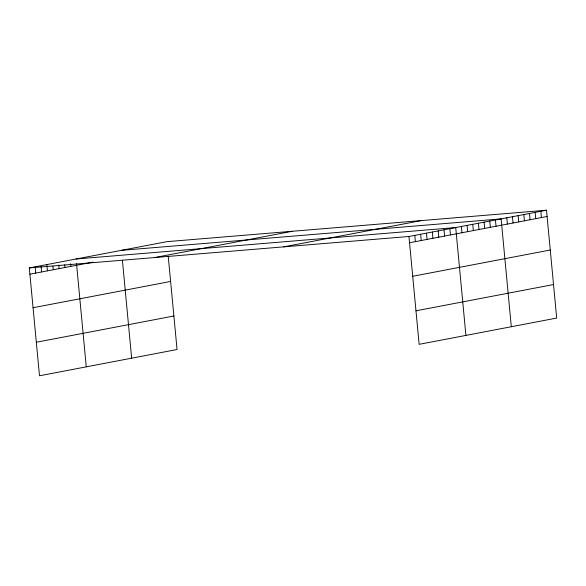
<?xml version="1.0" encoding="UTF-8"?>
<svg xmlns="http://www.w3.org/2000/svg" width="586" height="586" viewBox="0 0 586 586"><rect width="100%" height="100%" fill="white"/><g stroke="black" fill="none" stroke-linecap="round" stroke-linejoin="round"><path stroke-width="0.88" d="M168.219 256.089L177.053 349.512L39.496 375.78L29.3 267.927L166.856 241.666L546.504 210.22L556.7 318.073L419.144 344.334L408.947 236.488L546.504 210.22M29.893 274.197L92.874 262.176M154.587 257.554L292.143 231.294M283.668 246.86L421.224 220.6M33.058 307.723L170.621 281.456M409.541 242.758L547.097 216.49M36.325 342.253L173.881 315.993M412.712 276.277L550.269 250.017M415.972 310.814L553.528 284.547M121.463 250.332L501.111 218.893L511.307 326.739M76.07 258.997L455.718 227.558L465.914 335.404M29.3 267.927L408.947 236.488M540.834 211.304L541.427 217.574M535.157 212.388L535.75 218.659M529.48 213.472L530.074 219.743M523.811 214.557L524.404 220.827M518.134 215.641L518.727 221.911M512.457 216.725L513.05 222.995M506.787 217.809L507.381 224.079M495.434 219.97L496.027 226.24M489.764 221.054L490.357 227.324M484.087 222.138L484.681 228.408M478.418 223.222L479.004 229.492M472.741 224.306L473.334 230.576M467.064 225.39L467.657 231.66M461.394 226.474L461.988 232.745M449.872 228.672L450.466 234.942M444.027 229.785L444.62 236.055M438.182 230.906L438.775 237.176M432.336 232.019L432.922 238.29M426.483 233.133L427.077 239.403M420.638 234.254L421.231 240.524M414.793 235.367L415.386 241.637M122.401 260.228L131.66 358.185M76.495 263.48L86.267 366.851M70.562 263.7L70.818 266.388M64.716 264.813L64.973 267.502M58.783 265.033L59.12 268.622M52.938 266.154L53.275 269.736M46.836 264.579L47.429 270.849M41.079 266.593L41.584 271.97M35.145 266.813L35.739 273.083"/></g></svg>
